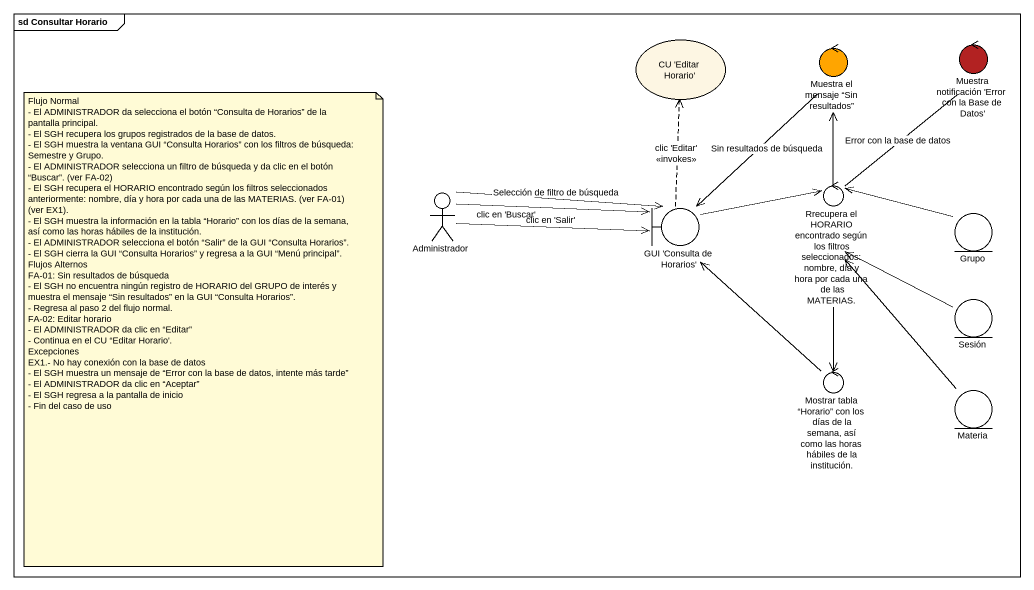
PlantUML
@startuml
mainframe sd Consultar Horario
usecase "CU 'Editar Horario'" as CU_Editar_Horario
control "Muestra notificación 'Error con la Base de Datos'" as Muestra_notificación_Error #B22222
control "Muestra el mensaje “Sin resultados”" as Muestra_el_mensaje_Sin #FFA500
actor Administrador
control "Rrecupera el HORARIO encontrado según los filtros seleccionados: nombre, día y hora por cada una de las MATERIAS." as Rrecupera_el_HORARIO
boundary "GUI 'Consulta de Horarios'" as GUI_Consulta_de_Horarios
entity Grupo
entity Sesión
control "Mostrar tabla “Horario” con los días de la semana, así como las horas hábiles de la institución." as Mostrar_tabla_Horario_con
entity Materia
Muestra_el_mensaje_Sin --> GUI_Consulta_de_Horarios
Administrador -right-> GUI_Consulta_de_Horarios : clic en 'Salir'
Administrador -right-> GUI_Consulta_de_Horarios : Selección de filtro de búsqueda
Administrador -right-> GUI_Consulta_de_Horarios : clic en 'Buscar'
Rrecupera_el_HORARIO -up- Muestra_notificación_Error : Error con la base de datos
Rrecupera_el_HORARIO -up-> Muestra_el_mensaje_Sin : Sin resultados de búsqueda
Rrecupera_el_HORARIO <-right- Grupo
Rrecupera_el_HORARIO --> Mostrar_tabla_Horario_con
GUI_Consulta_de_Horarios .up.> CU_Editar_Horario : clic 'Editar'\n<<invokes>>
GUI_Consulta_de_Horarios -right-> Rrecupera_el_HORARIO
Sesión -up-> Rrecupera_el_HORARIO
Mostrar_tabla_Horario_con -up-> GUI_Consulta_de_Horarios
Materia -up-> Rrecupera_el_HORARIO
note as N1
  Flujo Normal
  - El ADMINISTRADOR da selecciona el botón “Consulta de Horarios” de la pantalla principal.
  - El SGH recupera los grupos registrados de la base de datos.
  - El SGH muestra la ventana GUI “Consulta Horarios” con los filtros de búsqueda: Semestre y Grupo.
  - El ADMINISTRADOR selecciona un filtro de búsqueda y da clic en el botón “Buscar”. (ver FA-02)
  - El SGH recupera el HORARIO encontrado según los filtros seleccionados anteriormente: nombre, día y hora por cada una de las MATERIAS. (ver FA-01) (ver EX1).
  - El SGH muestra la información en la tabla “Horario” con los días de la semana, así como las horas hábiles de la institución.
  - El ADMINISTRADOR selecciona el botón “Salir” de la GUI “Consulta Horarios”.
  - El SGH cierra la GUI “Consulta Horarios” y regresa a la GUI “Menú principal”.
  Flujos Alternos
  FA-01: Sin resultados de búsqueda
  - El SGH no encuentra ningún registro de HORARIO del GRUPO de interés y muestra el mensaje “Sin resultados” en la GUI “Consulta Horarios”.
  - Regresa al paso 2 del flujo normal.
  FA-02: Editar horario
  - El ADMINISTRADOR da clic en “Editar”
  - Continua en el CU “Editar Horario'.
  Excepciones
  EX1.- No hay conexión con la base de datos
  - El SGH muestra un mensaje de “Error con la base de datos, intente más tarde”
  - El ADMINISTRADOR da clic en “Aceptar”
  - El SGH regresa a la pantalla de inicio
  - Fin del caso de uso
end note
@enduml
